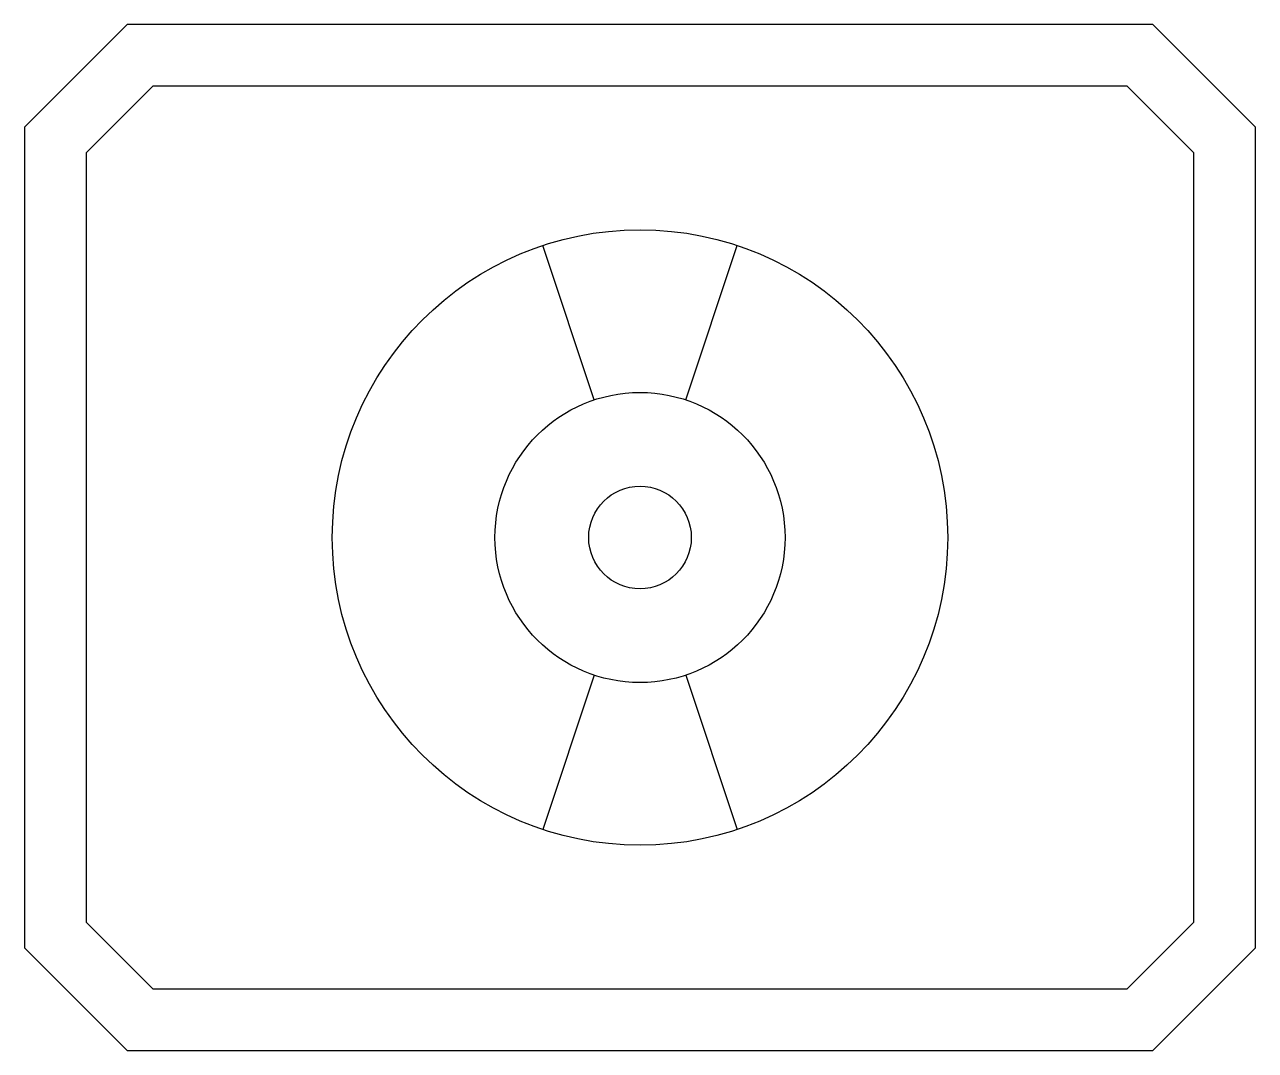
# Model space of a CAD drawing. Header units: millimetres. Extents: x -963.948 to -963.348, y 2690.106 to 2690.606.
import ezdxf

# ---------------------------------------------------------------- set-up
doc = ezdxf.new("R2010")
doc.units = ezdxf.units.MM
doc.header["$LTSCALE"] = 10
doc.layers.add('Móveis_camas', color=2, linetype='Continuous')

msp = doc.modelspace()

# ---------------------------------------------------------------- linework, layer by layer
at = {"layer": 'Móveis_camas'}
for p, q in [((-963.89834, 2690.60578), (-963.94834, 2690.55578)), ((-963.39834, 2690.60578), (-963.89834, 2690.60578)), ((-963.34834, 2690.55578), (-963.39834, 2690.60578)), ((-963.94834, 2690.55578), (-963.94834, 2690.15578)), ((-963.34834, 2690.15578), (-963.34834, 2690.55578)), ((-963.94834, 2690.15578), (-963.89834, 2690.10578)), ((-963.39834, 2690.10578), (-963.34834, 2690.15578)), ((-963.89834, 2690.10578), (-963.39834, 2690.10578))]:
    msp.add_line(p, q, dxfattribs=at)
at = {"layer": 'Móveis_camas', "color": 1}
for p, q in [((-963.88591, 2690.57578), (-963.91834, 2690.54336)), ((-963.41077, 2690.57578), (-963.88591, 2690.57578)), ((-963.37834, 2690.54336), (-963.41077, 2690.57578)), ((-963.91834, 2690.54336), (-963.91834, 2690.16821)), ((-963.37834, 2690.16821), (-963.37834, 2690.54336)), ((-963.67066, 2690.42288), (-963.69568, 2690.49812)), ((-963.62602, 2690.42288), (-963.601, 2690.49812)), ((-963.67066, 2690.28869), (-963.69568, 2690.21345)), ((-963.62602, 2690.28869), (-963.601, 2690.21345)), ((-963.91834, 2690.16821), (-963.88591, 2690.13578)), ((-963.41077, 2690.13578), (-963.37834, 2690.16821)), ((-963.88591, 2690.13578), (-963.41077, 2690.13578))]:
    msp.add_line(p, q, dxfattribs=at)
for radius in [0.15, 0.07071, 0.025]:
    msp.add_circle((-963.64834, 2690.35578), radius, dxfattribs=at)

doc.saveas('drawing.dxf')
